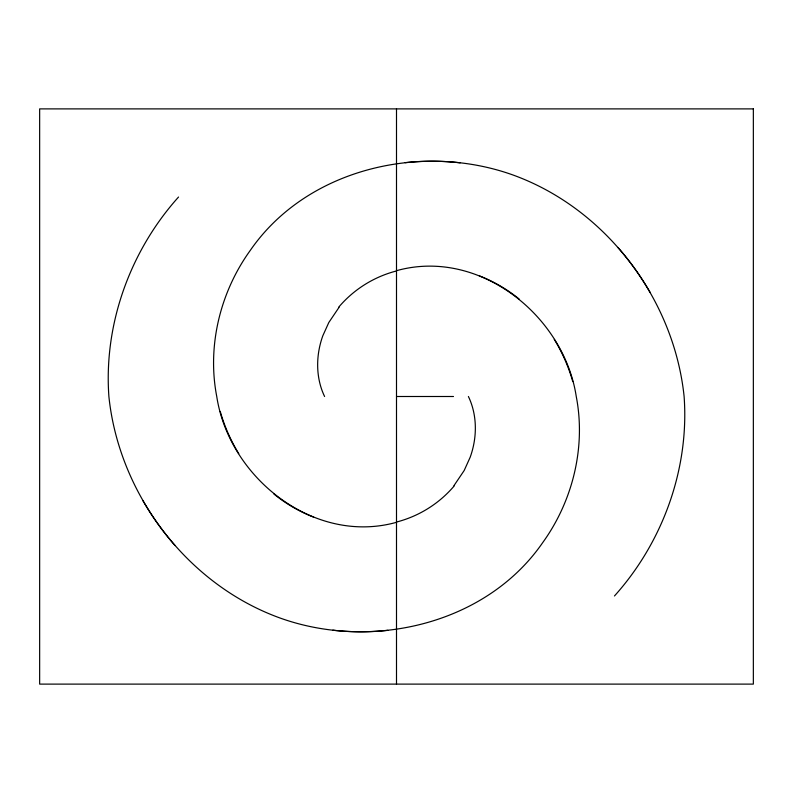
<?xml version="1.0" encoding="UTF-8"?>
<svg xmlns="http://www.w3.org/2000/svg" width="793" height="793" viewBox="0 0 793 793"><rect width="100%" height="100%" fill="white"/><g stroke="black" fill="none" stroke-linecap="round" stroke-linejoin="round"><path stroke-width="1.19" d="M339.047 307.337L328.817 322.493L322.801 335.816A88.568 88.568 0 0 0 319.004 349.971C316.179 365.563 317.676 382.137 324.595 396.5M453.953 485.663L464.183 470.507L470.199 457.184A88.568 88.568 0 0 0 473.996 443.029C476.821 427.437 475.324 410.863 468.405 396.5M178.534 197.031C130.191 250.806 103.625 324.139 108.889 396.5C119.019 494.019 186.91 584.035 279.384 617.777C370.817 650.924 485.891 624.864 542.67 542.67C572.744 501.047 586.047 447.143 576.253 396.5C563.833 315.287 478.903 247.664 396.5 270.691M614.466 595.969C662.809 542.194 689.375 468.861 684.111 396.5C673.981 298.981 606.09 208.965 513.616 175.223C422.183 142.076 307.109 168.136 250.33 250.33C220.256 291.953 206.953 345.857 216.747 396.5C229.167 477.713 314.097 545.336 396.5 522.309M396.5 396.5L453.497 396.5M396.5 108.889L396.5 684.111M554.257 339.394A168.909 168.909 0 0 1 572.754 381.552M479.388 275.875A148.162 148.162 0 0 1 519.128 299.001M338.77 307.099A112.646 112.646 0 0 1 396.559 270.938M175.094 545.564A278.472 278.472 0 0 1 142.918 500.641M387.896 630.346A248.675 248.675 0 0 1 332.832 630.177M238.743 453.606A168.909 168.909 0 0 1 220.246 411.448M313.612 517.125A148.162 148.162 0 0 1 273.872 493.999M454.23 485.901A112.646 112.646 0 0 1 396.441 522.062M617.906 247.436A278.472 278.472 0 0 1 650.082 292.359M405.104 162.654A248.675 248.675 0 0 1 460.168 162.823M753.35 108.889L39.65 108.889L39.65 684.111L753.35 684.111L753.35 108.889"/></g></svg>
